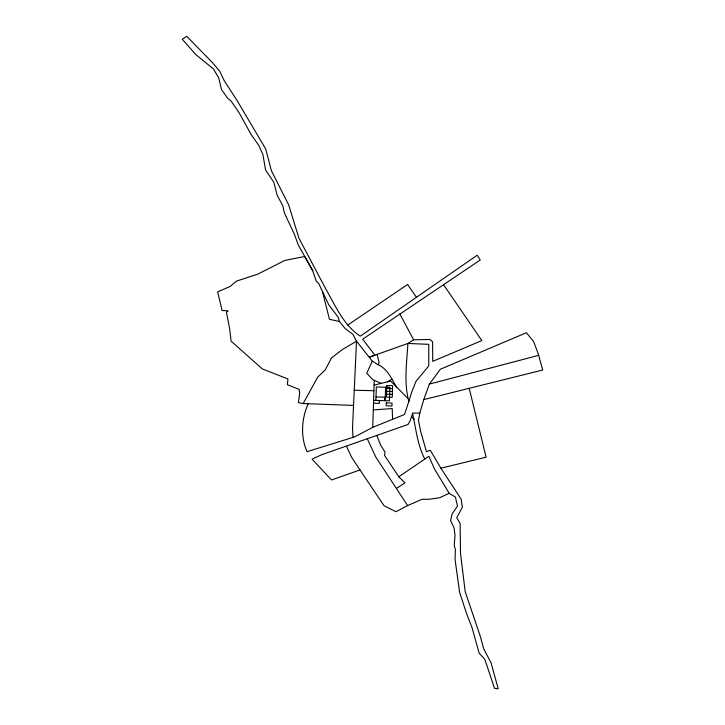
<?xml version="1.0" encoding="UTF-8"?>
<svg xmlns="http://www.w3.org/2000/svg" width="725" height="725" viewBox="0 0 725 725"><rect width="100%" height="100%" fill="white"/><g stroke="black" fill="none" stroke-linecap="round" stroke-linejoin="round"><path stroke-width="1.09" d="M423.772 399.611L542.708 370.031L538.349 354.099L533.645 341.62L526.432 332.721L440.365 369.243L429.399 384.087L423.772 399.611L419.793 413.096L412.489 413.096C415.896 428.457 417.428 444.67 424.778 459.07L398.795 476.769L384.486 455.318L385.057 452.192L380.507 444.806L376.755 435.344M308.243 403.734C301.5 418.407 300.358 436.894 307.056 451.675L354.806 436.822L372.741 427.342L374.227 380.344L372.686 379.556L366.759 373.203L372.288 361.15L356.519 341.203L352.858 334.279L345.245 328.633L339.418 321.538L338.167 317.215L328.806 304.908L318.628 283.339L316.2 281.064L312.747 270.733L304.745 256.505L284.907 260.384L257.574 274.249L236.45 281.11L230.242 286.42L217.627 291.876L222.122 310.49L228.257 310.844L226.436 312.103L229.653 328.76L231.103 341.14L262.296 368.925L287.934 378.948L287.417 384.712L299.144 389.397L299.697 392.986L298.41 402.656L303.168 403.544L353.51 405.411M375.894 400.399L376.329 386.942L389.869 387.377L389.434 400.834L373.583 400.318M379.374 400.508L379.275 403.399L373.493 403.218M384.585 400.671L384.694 397.2L376.012 396.919M385.165 400.698L385.6 387.241M372.741 427.342L404.478 414.51L408.864 401.414C403.725 382.791 406.807 362.772 407.894 343.451L413.622 339.835L429.798 339.454L432.589 341.765L432.734 361.367L481.817 340.578L443.464 284.599M419.793 413.096L418.461 420.373L420.627 431.293L426.454 451.684L430.278 450.261L440.891 468.187L461.191 499.208L462.351 507.264L456.732 517.804L460.094 523.251L460.511 553.411L465.187 591.573L480.63 637.384L483.666 648.793L491.052 662.84L498.193 688.75L494.532 688.342L484.835 659.315L479.125 653.134L472.183 628.031L466.583 613.64L459.596 592.298L455.073 559.482L455.363 549.541L454.24 545.191L455.019 535.458L453.995 527.637L450.587 520.632L452.128 513.889L457.457 506.177L455.418 497.078L449.201 493.299L434.538 469.075L428.847 456.252L424.778 459.07M408.864 401.414L411.555 392.506L416.114 381.132L428.729 365.944L428.801 344.348L407.894 343.451L369.469 357.126L374.888 355.187L362.69 339.164L480.285 259.967L477.213 255.209L360.307 336.173C343.741 325.389 335.603 306.113 326.096 289.52L298.99 238.335L288.65 204.812L271.44 170.774L265.676 148.906L237.012 100.412L224.27 80.765L219.648 71.095L212.162 62.305L186.697 36.25L182.292 39.259L196.04 54.801L213.458 68.957L218.714 77.919L221.442 89.474L227.614 98.165L231.284 101.282L239.069 112.692L251.203 134.66L258.725 145.29L262.948 154.688L265.558 169.967L273.851 182.328L277.095 195.061L282.822 205.828L284.381 212.951L294.386 234.293L298.41 245.24L312.747 270.733M412.607 413.504L410.151 420.699L408.003 424.469L321.791 454.675L312.085 459.115L331.479 479.968L359.999 469.945L384.014 505.697L395.904 511.687L407.622 505.588L422.041 499.271L429.118 499.253L439.586 497.749L449.201 493.299M396.493 386.923C391.446 378.74 387.522 368.762 378.078 364.702L379.148 362.69L377.145 354.389M303.168 403.544L317.713 377.1L325.289 369.832L331.506 357.942L342.816 349.251L356.519 341.203L352.504 427.958L353.012 437.392M347.792 325.045L407.577 284.472L416.449 297.286M396.584 488.297L405.012 482.913L398.795 476.769M387.304 381.848L391.935 379.275M429.399 384.087L538.684 355.341M374.073 385.111L390.648 381.024L407.522 398.052M440.891 468.187L486.122 457.203L469.184 388.31M373.275 409.897L392.225 408.556L392.569 419.331M354.199 390.231L373.892 390.702M386.715 388.41L392.506 388.6M386.624 391.31L392.415 391.491M386.534 394.201L392.325 394.391M339.418 321.538L329.449 319.281L322.426 291.377M374.227 380.344L381.205 383.353M372.288 361.15L378.078 364.702M411.447 416.893L414.292 419.15M359.999 469.945L351.58 457.257L346.559 446.274M407.622 505.588L375.813 457.076L367.249 438.652M399.774 313.816L413.622 339.835M386.253 402.892L386.153 405.782L391.944 405.973L392.044 403.073L386.253 402.892M386.815 385.519L386.434 397.101L392.225 397.282L392.606 385.709L386.815 385.519"/></g></svg>
